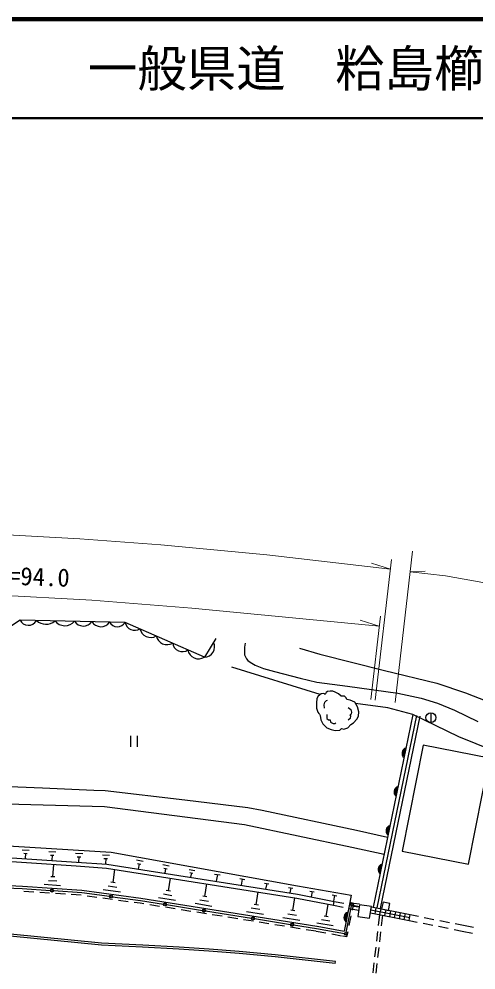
# Model space of a CAD drawing. Units: millimetres at full size, sheet at 1:1000; details may follow other scales. Extents: x 40000 to 680000, y 20000 to 380000.
# Drawn here: x 209778 to 255972, y 283938 to 380000 of the extents above; entities that cross this region are included whole.
import ezdxf
from ezdxf.enums import TextEntityAlignment as Align

# ---------------------------------------------------------------- set-up
doc = ezdxf.new("R2010")
doc.units = ezdxf.units.MM
doc.header["$LTSCALE"] = 1000
for name, color, linetype, lineweight in [('M-BGD', 7, 'Continuous', 25), ('M-STR-HTXT', 7, 'Continuous', 13), ('M-STR-STRC', 7, 'Continuous', 25), ('M-TTL', 2, 'Continuous', 140), ('M-TTL-LINE', 7, 'Continuous', 50)]:
    doc.layers.add(name, color=color, linetype=linetype, lineweight=lineweight)
doc.layers.add('M-TTL-TXT', color=7, linetype='Continuous')
doc.styles.add('ＭＳ ゴシック', font='')
doc.styles.get('ＭＳ ゴシック').set_extended_font_data('MS Gothic')

msp = doc.modelspace()

# ---------------------------------------------------------------- linework, layer by layer
at = {"layer": 'M-BGD'}
for p, q in [((240225, 311756), (231276, 314511)), ((249591, 309733), (245583, 290287)), ((245975, 290206), (249983, 309652)), ((246327, 290133), (250335, 309579)), ((251413, 309931), (251413, 308931)), ((221064, 307587), (221064, 306469)), ((221730, 307587), (221730, 306469)), ((210276, 291892), (211274, 291828)), ((211873, 291789), (212871, 291725)), ((213470, 291687), (214468, 291622)), ((215066, 291584), (216064, 291520)), ((216659, 291440), (217650, 291305)), ((218244, 291224), (219235, 291089)), ((219830, 291007), (220820, 290872)), ((221415, 290791), (222027, 290707)), ((222027, 290707), (222404, 290648)), ((222997, 290554), (223985, 290397)), ((224577, 290303), (225565, 290146)), ((241558, 290476), (241636, 290869)), ((241558, 290476), (242546, 290281)), ((241636, 290869), (242616, 290675)), ((243220, 290740), (242633, 287859)), ((243135, 290165), (244124, 289969)), ((243204, 290559), (244185, 290365)), ((243611, 290660), (243220, 290740)), ((243476, 289997), (243611, 290660)), ((243565, 290372), (244171, 290323)), ((244212, 290570), (243613, 290668)), ((245350, 290041), (245405, 290313)), ((245393, 290315), (249327, 289532)), ((245777, 289627), (245895, 290215)), ((246268, 289529), (246385, 290118)), ((226158, 290052), (227145, 289896)), ((227738, 289802), (228725, 289645)), ((229318, 289551), (230306, 289395)), ((230898, 289301), (230900, 289300)), ((230900, 289300), (231886, 289143)), ((243157, 288430), (243357, 289410)), ((245301, 289722), (249210, 288944)), ((245356, 290017), (249268, 289238)), ((246120, 288436), (246245, 289550)), ((246416, 288385), (246540, 289491)), ((246758, 289432), (246876, 290020)), ((247248, 289334), (247366, 289923)), ((247739, 289237), (247857, 289825)), ((248229, 289139), (248347, 289727)), ((248720, 289042), (248837, 289630)), ((249210, 288944), (249327, 289532)), ((249328, 289532), (250147, 289368)), ((250736, 289250), (251716, 289054)), ((232478, 289048), (233466, 288890)), ((234058, 288796), (235046, 288638)), ((235638, 288543), (236626, 288386)), ((237218, 288291), (238206, 288133)), ((239913, 288367), (242633, 287859)), ((249210, 288944), (250031, 288780)), ((250619, 288662), (251600, 288466)), ((252188, 288348), (253169, 288151)), ((252304, 288936), (253285, 288740)), ((253873, 288622), (254693, 288458)), ((254693, 288458), (255734, 288260)), ((238798, 288039), (239786, 287881)), ((239821, 287875), (240804, 287692)), ((241394, 287582), (242377, 287399)), ((242462, 287383), (242932, 287326)), ((242932, 287326), (243037, 287842)), ((245942, 286846), (246053, 287840)), ((246238, 286795), (246349, 287789)), ((253757, 288034), (254578, 287869)), ((254578, 287869), (255621, 287671)), ((245763, 285256), (245875, 286250)), ((246059, 285205), (246171, 286199)), ((241739, 284602), (241761, 284801)), ((245585, 283666), (245696, 284660)), ((245881, 283615), (245992, 284609))]:
    msp.add_line(p, q, dxfattribs=at)
for points in [[(229672, 317418), (228516, 315554), (220502, 319053), (209879, 319289), (203031, 314739), (202417, 314402), (196095, 311861), (194157, 308677), (192475, 304534), (192435, 304036), (192568, 303069), (202136, 302756), (212139, 302352), (217327, 302109), (218478, 302056), (226547, 301118), (232893, 300348), (234349, 300093), (243907, 298050), (247042, 297366)], [(232628, 316960), (232558, 316542), (232562, 316099), (232588, 315787), (232663, 315564), (232778, 315364), (232906, 315203), (233130, 315019), (233666, 314741), (234478, 314408), (235597, 314074), (238207, 313405), (239900, 313018), (242980, 312595), (248084, 311917), (250440, 311387), (252075, 310874), (253790, 310186), (256157, 309043)], [(238124, 316460), (240173, 315826), (246715, 314196), (252003, 312898), (254898, 311934), (257082, 311095)], [(240674, 310371), (240619, 310728), (240680, 310975), (240856, 311156), (240960, 311184)], [(243059, 310442), (243329, 310257), (243390, 309988), (243344, 309781), (243236, 309727), (243282, 309611), (243244, 309335), (243067, 309158)], [(249591, 309733), (247065, 310418), (243798, 310869)], [(240882, 309757), (240905, 309358), (241051, 309212), (241228, 309204), (241267, 308966), (241544, 308820), (241705, 308843), (241813, 308919)], [(264934, 303196), (254242, 307485), (249591, 309733)], [(186716, 301323), (196064, 301060), (218429, 300452), (232557, 298618), (243438, 296345), (246688, 295648)], [(154318, 292871), (177867, 296263), (196576, 297212), (219079, 295832), (237928, 292422), (243369, 291502), (243220, 290740)], [(155195, 291492), (161613, 292414), (178557, 294953), (186894, 295394), (195672, 295883), (198750, 295942), (205513, 295517), (215595, 294844), (218650, 294637), (237924, 291603), (241636, 290869)], [(155252, 291096), (161671, 292018), (178597, 294554), (186916, 294994), (195687, 295483), (198741, 295542), (205487, 295118), (215568, 294445), (218606, 294239), (237854, 291209), (241558, 290476)], [(153897, 289487), (159275, 289999), (168242, 290892), (174190, 291439), (180158, 291975), (186138, 292394), (192149, 292624), (198142, 292770), (204142, 292710), (210119, 292403), (216141, 292016), (222100, 291202), (230979, 289794), (239900, 288369)], [(241739, 284602), (235667, 285268), (232022, 285603), (228971, 285846), (225943, 286046), (222268, 286256), (218116, 286447), (208884, 287351), (192426, 288945)], [(241761, 284801), (235687, 285467), (232039, 285802), (228985, 286045), (225955, 286245), (222279, 286456), (218131, 286647), (208903, 287550), (192445, 289144)]]:
    msp.add_lwpolyline(points, dxfattribs=at)
for points in [[(242357, 311588), (242059, 311823), (241732, 312008), (241485, 312089), (241248, 312103), (240958, 312055), (240816, 311970), (240744, 311842), (240726, 311756), (240651, 311842), (240519, 311861), (240315, 311823), (240033, 311613), (239874, 311370), (239840, 310914), (239863, 310388), (239974, 309984), (240096, 309847), (240154, 309779), (240235, 309650), (240296, 309201), (240478, 308816), (240911, 308395), (241337, 308225), (241737, 308123), (242205, 308165), (242392, 308318), (242622, 308276), (243022, 308386), (243312, 308735), (243601, 308914), (243933, 309263), (244086, 309577), (244120, 310011), (243993, 310513), (243737, 310981), (243252, 311194), (242903, 311253), (242843, 311440), (242690, 311593)], [(250638, 306655), (248519, 295949), (255223, 294621), (257343, 305328)], [(245398, 290351), (244211, 290534), (244028, 289347), (245215, 289164)], [(247257, 290642), (246578, 290784), (246436, 290104), (247116, 289962)]]:
    msp.add_lwpolyline(points, close=True, dxfattribs=at)
msp.add_circle((251413, 309431), 500, dxfattribs=at)
for centre, radius, start, end in [((210716, 319677), 923, 204.90159, 332.55415), ((212501, 320248), 1387, 225.90958, 311.54616), ((214416, 319962), 1247, 217.08319, 320.37255), ((216275, 319761), 1078, 213.47393, 323.98182), ((218053, 319667), 1055, 210.79817, 326.65758), ((219727, 319511), 900, 208.08093, 329.37482), ((221464, 319222), 977, 190.00298, 302.82283), ((223081, 318641), 1114, 192.43055, 300.39526), ((224751, 317936), 1136, 193.00399, 299.82182), ((228536, 316569), 1016, 268.85799, 27.51114), ((226279, 317062), 970, 186.59309, 306.23272), ((227915, 316446), 1076, 188.89377, 303.93205), ((249059, 305832), 567, 106.4259, 230.28093), ((249059, 305832), 453, 114.38529, 222.32153), ((249059, 305832), 340, 130.01066, 206.69616), ((248252, 301915), 567, 106.4259, 230.28093), ((248252, 301915), 453, 114.38529, 222.32153), ((248252, 301915), 340, 130.01066, 206.69616), ((247444, 297997), 567, 106.4259, 230.28093), ((247444, 297997), 453, 114.38529, 222.32153), ((247444, 297997), 340, 130.01066, 206.69616), ((246637, 294079), 567, 106.4259, 230.28093), ((246637, 294079), 453, 114.38529, 222.32153), ((246637, 294079), 340, 130.01066, 206.69616), ((243187, 289247), 567, 106.55722, 230.41225), ((243187, 289247), 453, 114.51661, 222.45286), ((243187, 289247), 340, 130.14199, 206.82748)]:
    msp.add_arc(centre, radius, start, end, dxfattribs=at)
at = {"layer": 'M-STR-HTXT'}
for p, q in [((247792, 310962), (249560, 326249)), ((247344, 324417), (245403, 325019)), ((245794, 311193), (247439, 325417)), ((249318, 324154), (250837, 324230)), ((246197, 318684), (244257, 319285)), ((245337, 311246), (246312, 319678))]:
    msp.add_line(p, q, dxfattribs=at)
for points in [[(152398, 327739), (162372, 328211), (172635, 328513), (186142, 328599), (196156, 328339), (206735, 328010), (215914, 327488), (224115, 326895), (234830, 325875), (247324, 324423)], [(249318, 324154), (252903, 323739), (267620, 321127), (274413, 319663), (299898, 314125)], [(147856, 321396), (154345, 321769), (159458, 321979), (184642, 322523), (198911, 322189), (207162, 321839), (217146, 321286), (227237, 320471), (246197, 318684)]]:
    msp.add_lwpolyline(points, dxfattribs=at)
at = {"layer": 'M-STR-STRC'}
for p, q in [((210112, 296081), (210808, 296039)), ((212798, 295917), (213506, 295873)), ((210264, 295723), (210612, 295702)), ((210438, 295712), (210406, 295190)), ((212953, 295552), (213307, 295530)), ((213130, 295541), (213097, 295011)), ((215496, 295751), (216215, 295707)), ((215654, 295381), (216013, 295358)), ((215834, 295370), (215800, 294830)), ((218205, 295585), (218938, 295540)), ((218366, 295208), (218732, 295185)), ((218549, 295196), (218515, 294647)), ((221646, 295063), (222337, 294938)), ((213203, 293344), (213284, 294597)), ((219281, 292786), (219461, 294105)), ((221756, 294686), (222102, 294623)), ((221929, 294655), (221835, 294136)), ((224330, 294577), (224973, 294461)), ((224432, 294227), (224754, 294169)), ((224593, 294198), (224506, 293715)), ((226965, 294101), (227560, 293993)), ((213412, 293331), (212994, 293358)), ((224880, 291940), (225083, 293220)), ((227060, 293776), (227357, 293722)), ((227209, 293749), (227128, 293303)), ((229552, 293633), (230100, 293533)), ((229826, 293583), (229702, 292897)), ((232091, 293173), (232594, 293082)), ((232343, 293128), (232229, 292499)), ((207269, 292299), (210105, 292154)), ((210105, 292154), (212960, 291970)), ((213984, 292455), (212314, 292563)), ((213594, 292900), (212758, 292953)), ((219661, 292286), (218781, 292406)), ((219501, 292756), (219061, 292816)), ((228565, 291357), (228769, 292639)), ((234584, 292722), (235042, 292639)), ((234813, 292681), (234710, 292109)), ((237032, 292279), (237445, 292204)), ((237239, 292242), (237145, 291725)), ((213260, 291951), (216116, 291767)), ((216116, 291767), (218941, 291381)), ((220040, 291786), (218282, 292026)), ((219238, 291341), (222064, 290955)), ((225598, 290951), (223892, 291222)), ((225239, 291445), (224386, 291581)), ((225093, 291906), (224667, 291974)), ((228779, 291323), (228352, 291391)), ((233759, 290534), (233964, 291821)), ((237457, 289946), (237664, 291239)), ((239191, 291904), (239624, 291831)), ((239408, 291868), (239316, 291327)), ((241435, 291525), (241918, 291443)), ((241677, 291484), (241575, 290881)), ((222064, 290955), (224378, 290588)), ((224675, 290541), (228329, 289961)), ((229285, 290367), (227575, 290638)), ((228925, 290862), (228070, 290997)), ((234119, 290036), (233261, 290173)), ((233973, 290500), (233544, 290568)), ((240840, 289346), (241037, 290579)), ((242844, 287738), (243378, 290409)), ((228625, 289914), (230940, 289547)), ((230940, 289547), (233277, 289174)), ((234480, 289539), (232763, 289813)), ((238181, 288947), (236458, 289222)), ((237819, 289447), (236957, 289584)), ((237672, 289912), (237242, 289981)), ((241045, 289313), (240634, 289379)), ((233573, 289126), (237227, 288543)), ((237523, 288495), (239861, 288122)), ((241531, 288392), (239886, 288655)), ((241185, 288869), (240363, 289000)), ((239861, 288122), (242667, 287618))]:
    msp.add_line(p, q, dxfattribs=at)
for centre, radius in [((213110, 291960), 150), ((213110, 291960), 120), ((213110, 291960), 100), ((213110, 291960), 100), ((213110, 291960), 100), ((213110, 291960), 100), ((219090, 291361), 150), ((219090, 291361), 120), ((219090, 291361), 100), ((219090, 291361), 100), ((219090, 291361), 100), ((219090, 291361), 100), ((224526, 290564), 150), ((224526, 290564), 120), ((224526, 290564), 100), ((224526, 290564), 100), ((224526, 290564), 100), ((224526, 290564), 100), ((243408, 290556), 150), ((243408, 290556), 120), ((243408, 290556), 100), ((243408, 290556), 100), ((243408, 290556), 100), ((243408, 290556), 100), ((228477, 289938), 150), ((228477, 289938), 120), ((228477, 289938), 100), ((228477, 289938), 100), ((228477, 289938), 100), ((228477, 289938), 100), ((233425, 289150), 150), ((233425, 289150), 120), ((233425, 289150), 100), ((233425, 289150), 100), ((233425, 289150), 100), ((233425, 289150), 100), ((237375, 288519), 150), ((237375, 288519), 120), ((237375, 288519), 100), ((237375, 288519), 100), ((237375, 288519), 100), ((237375, 288519), 100), ((242814, 287591), 150), ((242814, 287591), 150), ((242814, 287591), 120), ((242814, 287591), 120), ((242814, 287591), 100), ((242814, 287591), 100), ((242814, 287591), 100), ((242814, 287591), 100), ((242814, 287591), 100), ((242814, 287591), 100), ((242814, 287591), 100), ((242814, 287591), 100)]:
    msp.add_circle(centre, radius, dxfattribs=at)
at = {"layer": 'M-TTL'}
msp.add_line((680000, 380000), (40000, 380000), dxfattribs=at)
at = {"layer": 'M-TTL-LINE'}
msp.add_line((40000, 370000), (680000, 370000), dxfattribs=at)

# ---------------------------------------------------------------- texts
at = {"layer": 'M-STR-HTXT', "style": 'ＭＳ ゴシック'}
msp.add_text('路肩\u3000Con L=94.0', height=1833, rotation=357.96, dxfattribs=at).set_placement((204873, 322447), align=Align.BOTTOM_CENTER)
at = {"layer": 'M-TTL-TXT', "style": 'ＭＳ ゴシック'}
msp.add_text('一般県道\u3000粭島櫛ヶ浜停車場線', height=3666, dxfattribs=at).set_placement((216734, 375000), align=Align.MIDDLE_LEFT)

doc.saveas('drawing.dxf')
